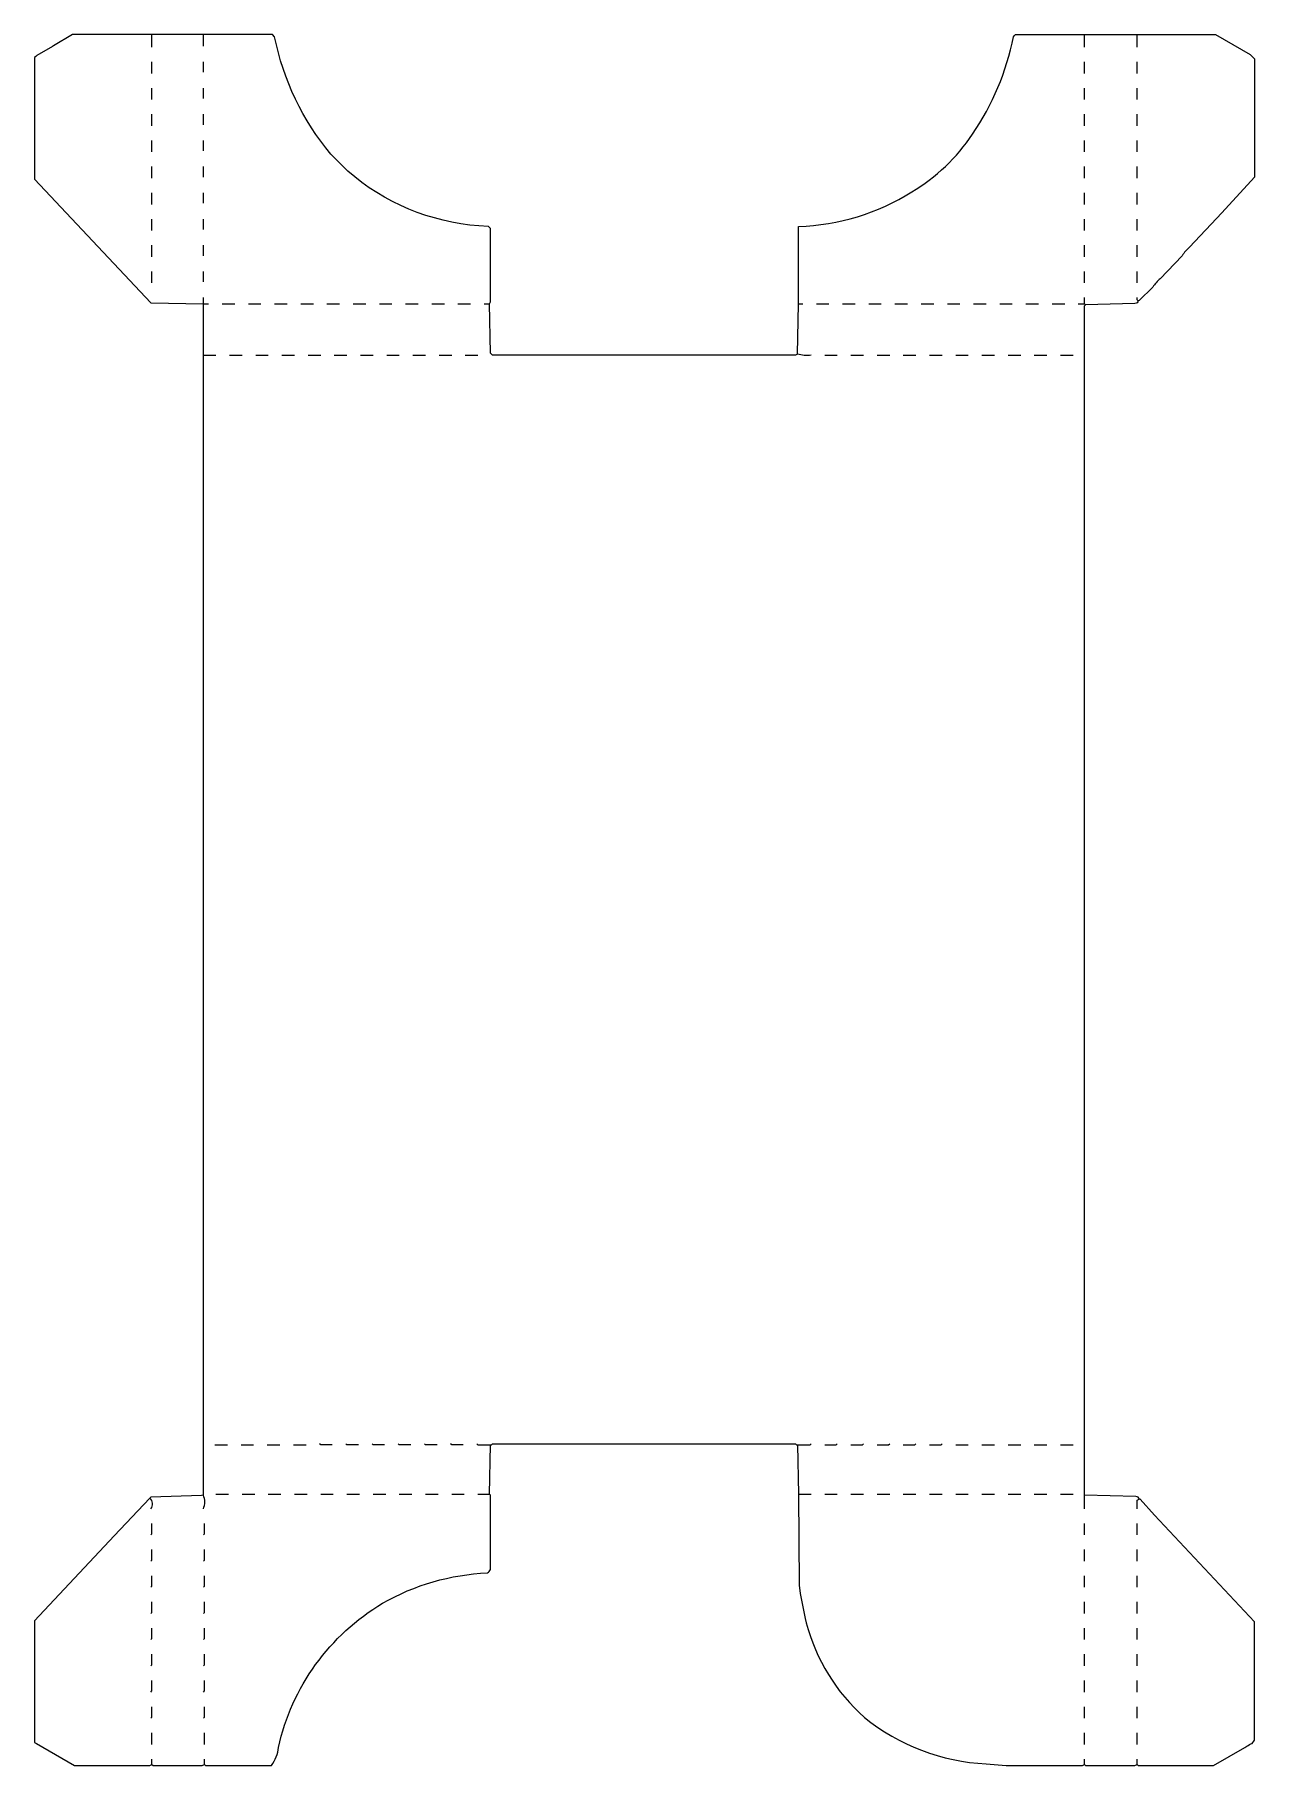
# Model space of a CAD drawing. Extents: x 60 to 1224, y 85 to 1737.
import ezdxf

# ---------------------------------------------------------------- set-up
doc = ezdxf.new("R2010")
doc.units = 0
doc.layers.get('0').update_dxf_attribs({"linetype": 'CONTINUOUS'})

msp = doc.modelspace()

# ---------------------------------------------------------------- linework, layer by layer
at = {"color": 250, "linetype": 'CONTINUOUS'}
for points in [[(801, 1431, -0.096159), (788, 1432), (786, 1431), (497, 1431), (495, 1433), (494, 1480), (495, 1482), (495, 1552), (493, 1554), (484.044554, 1554.445545, -0.161617), (358.788235, 1606.752941), (342.752941, 1622.788235, -0.125046), (289, 1735), (287, 1737), (96, 1737), (77.9, 1726.2), (77.1, 1725.8), (62, 1717), (61, 1716), (60, 1715), (60, 1599), (171, 1481), (221, 1480), (226, 1480)], [(788, 1432), (789, 1480), (789, 1554, 0.13664), (897, 1587, 0.113063), (955, 1642, 0.103016), (994, 1735), (995, 1736), (996, 1737), (1187, 1737), (1220, 1718), (1224, 1714), (1224, 1601), (1193, 1567), (1162, 1534, 0.064905), (1155, 1526), (1134, 1504, 0.064905), (1127, 1496), (1113.9, 1483.2), (1113, 1483, -0.426835), (1109.989593, 1480.48914), (1063, 1479)], [(221, 330, 0.21558), (221, 343), (221, 1431), (221, 1480), (221, 1486)], [(221, 343), (219.1, 342.7), (171, 341), (170, 340), (136, 304), (60, 223), (60, 107), (61.9, 105.8), (98, 85), (170, 85), (172, 86), (173, 85), (220, 85), (222, 86), (223, 85), (286, 85, 0.146833), (292.647059, 102.088235, -0.205955), (392.1, 239.8, -0.119753), (492.1, 268.7, 0.179961), (495, 272), (495, 343), (494, 344), (495, 391)], [(788, 391), (789, 344), (789.494254, 257.005617), (790.430769, 249.053846), (795.352941, 225.088235), (796.352941, 221.088235, 0.147141), (851.804878, 130.756098, 0.158192), (968.024862, 86.472376), (987, 85), (1060, 85), (1062, 86), (1063, 85), (1110, 85), (1112, 86), (1113, 85), (1185, 85), (1214.9, 102.2), (1216.9, 103.2, -0.11524), (1222, 106), (1224, 109), (1224, 222), (1128.750685, 323.768493), (1115, 339), (1114, 339, 0.426835), (1110.989593, 341.51086), (1062, 343)]]:
    msp.add_lwpolyline(points, format="xyb", dxfattribs=at)
at = {"color": 251, "linetype": 'CONTINUOUS'}
for points in [[(172, 1725), (172, 1737)], [(172, 1700), (172, 1711)], [(172, 1675), (172, 1686)], [(172, 1650), (172, 1661)], [(172, 1625), (172, 1636)], [(172, 1600), (172, 1611)], [(172, 1575), (172, 1586)], [(172, 1550), (172, 1561)], [(172, 1525), (172, 1536)], [(172, 1500), (172, 1511)], [(232, 391), (244, 391)], [(257, 391), (269, 391)], [(282, 391), (294, 391)], [(307, 391), (319, 391)], [(939, 391), (951, 391)], [(964, 391), (976, 391)], [(989, 391), (1001, 391)], [(1014, 391), (1026, 391)], [(1039, 391), (1051, 391)], [(172, 105), (172, 116)], [(222, 105), (222, 116)], [(172, 86), (172, 91)], [(222, 86), (222, 91)]]:
    msp.add_lwpolyline(points, dxfattribs=at)
at = {"color": 250, "linetype": 'CONTINUOUS'}
for points in [[(221, 1726), (221, 1737)], [(1062, 1725), (1062, 1737)], [(1112, 1725), (1112, 1737)], [(221, 1701), (221, 1711)], [(1062, 1700), (1062, 1711)], [(1112, 1700), (1112, 1711)], [(221, 1676), (221, 1686)], [(1062, 1675), (1062, 1686)], [(1112, 1675), (1112, 1686)], [(221, 1651), (221, 1661)], [(1062, 1650), (1062, 1661)], [(1112, 1650), (1112, 1661)], [(221, 1626), (221, 1636)], [(1062, 1625), (1062, 1636)], [(1112, 1625), (1112, 1636)], [(221, 1601), (221, 1611)], [(1062, 1600), (1062, 1611)], [(1112, 1600), (1112, 1611)], [(221, 1576), (221, 1586)], [(1062, 1575), (1062, 1586)], [(1112, 1575), (1112, 1586)], [(221, 1551), (221, 1561)], [(1062, 1550), (1062, 1561)], [(1112, 1550), (1112, 1561)], [(221, 1526), (221, 1536)], [(1062, 1525), (1062, 1536)], [(1112, 1525), (1112, 1536)], [(221, 1501), (221, 1511)], [(1062, 1500), (1062, 1511)], [(1112, 1500), (1112, 1511)], [(239, 1480), (251, 1480)], [(264, 1480), (276, 1480)], [(289, 1480), (301, 1480)], [(314, 1480), (326, 1480)], [(339, 1480), (351, 1480)], [(364, 1480), (376, 1480)], [(389, 1480), (401, 1480)], [(414, 1480), (426, 1480)], [(439, 1480), (451, 1480)], [(464, 1480), (476, 1480)], [(789, 1480), (793, 1480)], [(806, 1480), (818, 1480)], [(831, 1480), (843, 1480)], [(856, 1480), (868, 1480)], [(881, 1480), (893, 1480)], [(906, 1480), (918, 1480)], [(931, 1480), (943, 1480)], [(956, 1480), (968, 1480)], [(981, 1480), (993, 1480)], [(1006, 1480), (1018, 1480)], [(1031, 1480), (1043, 1480)], [(1062, 330), (1062, 343), (1062, 1478), (1063, 1479), (1062, 1480), (1062, 1486)], [(1113, 1483), (1112, 1484), (1112, 1486)], [(221, 1431), (233, 1431)], [(246, 1431), (258, 1431)], [(271, 1431), (283, 1431)], [(296, 1431), (308, 1431)], [(321, 1431), (333, 1431)], [(346, 1431), (358, 1431)], [(371, 1431), (383, 1431)], [(396, 1431), (408, 1431)], [(421, 1431), (433, 1431)], [(446, 1431), (458, 1431)], [(471, 1431), (483, 1431)], [(814, 1431), (826, 1431)], [(839, 1431), (851, 1431)], [(864, 1431), (876, 1431)], [(889, 1431), (901, 1431)], [(914, 1431), (926, 1431)], [(939, 1431), (951, 1431)], [(964, 1431), (976, 1431)], [(989, 1431), (1001, 1431)], [(1014, 1431), (1026, 1431)], [(1039, 1431), (1051, 1431)], [(482, 392), (483, 391), (496, 391), (497, 392), (786, 392), (787, 391), (800, 391), (801, 392)], [(233, 344), (245, 344)], [(258, 344), (270, 344)], [(283, 344), (295, 344)], [(308, 344), (320, 344)], [(333, 344), (345, 344)], [(358, 344), (370, 344)], [(383, 344), (395, 344)], [(408, 344), (420, 344)], [(433, 344), (445, 344)], [(458, 344), (470, 344)], [(483, 344), (494, 344)], [(789, 344), (801, 344)], [(814, 344), (826, 344)], [(839, 344), (851, 344)], [(864, 344), (876, 344)], [(889, 344), (901, 344)], [(914, 344), (926, 344)], [(939, 344), (951, 344)], [(964, 344), (976, 344)], [(989, 344), (1001, 344)], [(1014, 344), (1026, 344)], [(1039, 344), (1051, 344)], [(1112, 330), (1112, 338), (1114, 339)], [(1062, 305), (1062, 316)], [(1112, 305), (1112, 316)], [(1062, 280), (1062, 291)], [(1112, 280), (1112, 291)], [(1062, 255), (1062, 266)], [(1112, 255), (1112, 266)], [(1062, 230), (1062, 241)], [(1112, 230), (1112, 241)], [(1062, 205), (1062, 216)], [(1112, 205), (1112, 216)], [(1062, 180), (1062, 191)], [(1112, 180), (1112, 191)], [(1062, 155), (1062, 166)], [(1112, 155), (1112, 166)], [(1062, 130), (1062, 141)], [(1112, 130), (1112, 141)], [(1062, 105), (1062, 116)], [(1112, 105), (1112, 116)], [(1062, 86), (1062, 91)], [(1112, 86), (1112, 91)]]:
    msp.add_lwpolyline(points, dxfattribs=at)
at = {"color": 27, "linetype": 'CONTINUOUS'}
msp.add_lwpolyline([(489, 1480), (494, 1480)], dxfattribs=at)
at = {"color": 247, "linetype": 'CONTINUOUS'}
msp.add_lwpolyline([(1056, 1480), (1062, 1480)], dxfattribs=at)
at = {"color": 252, "linetype": 'CONTINUOUS'}
for points in [[(344, 391), (333, 391), (332, 392)], [(369, 391), (358, 391), (357, 392)], [(394, 391), (383, 391), (382, 392)], [(419, 391), (408, 391), (407, 392)], [(444, 391), (433, 391), (432, 392)], [(469, 391), (458, 391), (457, 392)], [(814, 391), (825, 391), (826, 392)], [(839, 391), (850, 391), (851, 392)], [(864, 391), (875, 391), (876, 392)], [(889, 391), (900, 391), (901, 392)], [(914, 391), (925, 391), (926, 392)], [(171, 305), (172, 306), (172, 316)], [(221, 305), (222, 306), (222, 316)], [(171, 280), (172, 281), (172, 291)], [(221, 280), (222, 281), (222, 291)], [(171, 255), (172, 256), (172, 266)], [(221, 255), (222, 256), (222, 266)], [(171, 230), (172, 231), (172, 241)], [(221, 230), (222, 231), (222, 241)], [(171, 205), (172, 206), (172, 216)], [(221, 205), (222, 206), (222, 216)], [(171, 180), (172, 181), (172, 191)], [(221, 180), (222, 181), (222, 191)], [(171, 155), (172, 156), (172, 166)], [(221, 155), (222, 156), (222, 166)], [(171, 130), (172, 131), (172, 141)], [(221, 130), (222, 131), (222, 141)]]:
    msp.add_lwpolyline(points, dxfattribs=at)
at = {"color": 251, "linetype": 'CONTINUOUS'}
msp.add_lwpolyline([(171, 330, 0.39063), (170, 340)], format="xyb", dxfattribs=at)

doc.saveas('drawing.dxf')
